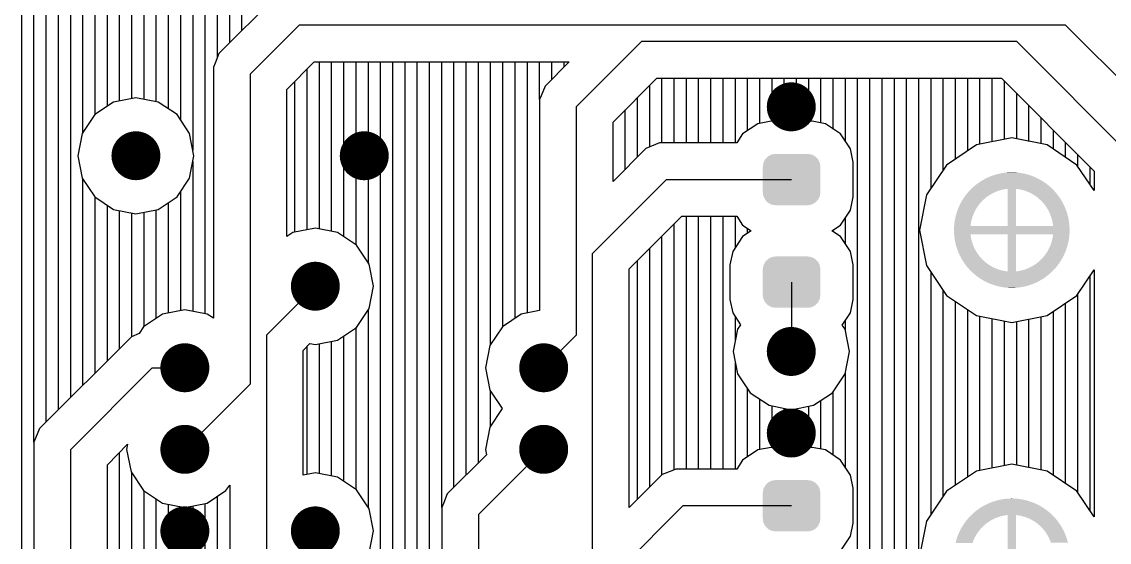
# Model space of a CAD drawing. Extents: x 295 to 953, y 10 to 290.
# Drawn here: x 824.78 to 852.72, y 221.69 to 235.07 of the extents above; entities that cross this region are included whole.
import ezdxf

# ---------------------------------------------------------------- set-up
doc = ezdxf.new("R2010")
doc.units = 0
doc.header["$LTSCALE"] = 5
doc.header["$MEASUREMENT"] = 0
doc.layers.get('0').update_dxf_attribs({"linetype": 'CONTINUOUS', "lineweight": 25})
doc.layers.add('DV-INT-A3_BOT', color=7, linetype='CONTINUOUS')

msp = doc.modelspace()

# ---------------------------------------------------------------- linework, layer by layer
at = {"const_width": 0.629}
for points in [[(844.865, 232.879, -1), (844.236, 232.879, -1)], [(828.025, 231.622, -1), (827.397, 231.622, -1)], [(833.893, 231.622, -1), (833.264, 231.622, -1)], [(832.635, 228.269, -1), (832.007, 228.269, -1)], [(844.865, 226.593, -1), (844.236, 226.593, -1)], [(829.283, 226.174, -1), (828.654, 226.174, -1)], [(838.503, 226.174, -1), (837.874, 226.174, -1)], [(844.865, 224.497, -1), (844.236, 224.497, -1)], [(829.283, 224.078, -1), (828.654, 224.078, -1)], [(838.503, 224.078, -1), (837.874, 224.078, -1)], [(829.283, 221.983, -1), (828.654, 221.983, -1)], [(832.635, 221.983, -1), (832.007, 221.983, -1)]]:
    msp.add_lwpolyline(points, format="xyb", close=True, dxfattribs=at)
for points in [[(845.155, 231.611), (845.075, 231.653), (843.959, 231.611), (844.046, 231.653)], [(845.075, 231.653), (845.055, 231.656), (844.046, 231.653), (844.053, 231.656)], [(845.055, 231.656), (844.972, 231.67), (844.053, 231.656), (844.146, 231.67)], [(845.299, 231.341), (845.285, 231.434), (843.819, 231.341), (843.834, 231.434)], [(845.285, 231.434), (845.28, 231.445), (843.834, 231.434), (843.836, 231.445)], [(845.28, 231.445), (845.24, 231.529), (843.836, 231.445), (843.879, 231.529)], [(845.24, 231.529), (845.231, 231.538), (843.879, 231.529), (843.884, 231.538)], [(845.231, 231.538), (845.167, 231.604), (843.884, 231.538), (843.952, 231.604)], [(845.167, 231.604), (845.155, 231.611), (843.952, 231.604), (843.959, 231.611)], [(845.301, 230.679), (845.301, 231.341), (843.817, 230.679), (843.817, 231.341)], [(850.768, 231.091), (850.71, 231.112), (849.666, 231.091), (849.723, 231.112)], [(850.71, 231.112), (850.702, 231.115), (849.723, 231.112), (849.732, 231.115)], [(850.702, 231.115), (850.643, 231.134), (849.732, 231.115), (849.79, 231.134)], [(850.643, 231.134), (850.634, 231.137), (849.79, 231.134), (849.8, 231.137)], [(850.634, 231.137), (850.574, 231.153), (849.8, 231.137), (849.858, 231.153)], [(850.574, 231.153), (850.566, 231.155), (849.858, 231.153), (849.868, 231.155)], [(850.566, 231.155), (850.505, 231.168), (849.868, 231.155), (849.927, 231.168)], [(850.505, 231.168), (850.497, 231.17), (849.927, 231.168), (849.937, 231.17)], [(850.497, 231.17), (850.436, 231.18), (849.937, 231.17), (849.996, 231.18)], [(850.436, 231.18), (850.428, 231.182), (849.996, 231.18), (850.007, 231.182)], [(850.428, 231.182), (850.365, 231.189), (850.007, 231.182), (850.067, 231.189)], [(850.365, 231.189), (850.358, 231.19), (850.067, 231.189), (850.078, 231.19)], [(850.358, 231.19), (850.294, 231.195), (850.078, 231.19), (850.137, 231.195)], [(850.294, 231.195), (850.287, 231.195), (850.137, 231.195), (850.153, 231.195)], [(850.287, 231.195), (850.218, 231.197), (850.153, 231.195), (850.207, 231.197)], [(850.218, 231.197), (850.217, 231.197), (850.207, 231.197), (850.217, 231.197)], [(851.24, 230.788), (851.195, 230.829), (849.193, 230.788), (849.238, 230.829)], [(851.195, 230.829), (851.188, 230.835), (849.238, 230.829), (849.246, 230.835)], [(851.188, 230.835), (851.14, 230.874), (849.246, 230.835), (849.293, 230.874)], [(851.14, 230.874), (851.134, 230.88), (849.293, 230.874), (849.3, 230.88)], [(851.134, 230.88), (851.084, 230.917), (849.3, 230.88), (849.349, 230.917)], [(851.084, 230.917), (851.077, 230.922), (849.349, 230.917), (849.357, 230.922)], [(851.077, 230.922), (851.026, 230.957), (849.357, 230.922), (849.407, 230.957)], [(851.026, 230.957), (851.018, 230.962), (849.407, 230.957), (849.415, 230.962)], [(851.018, 230.962), (850.966, 230.994), (849.415, 230.962), (849.467, 230.994)], [(850.966, 230.994), (850.958, 230.998), (849.467, 230.994), (849.476, 230.998)], [(850.958, 230.998), (850.904, 231.028), (849.476, 230.998), (849.529, 231.028)], [(850.904, 231.028), (850.896, 231.032), (849.529, 231.028), (849.538, 231.032)], [(850.896, 231.032), (850.841, 231.059), (849.538, 231.032), (849.592, 231.059)], [(850.841, 231.059), (850.833, 231.063), (849.592, 231.059), (849.601, 231.063)], [(850.833, 231.063), (850.776, 231.087), (849.601, 231.063), (849.657, 231.087)], [(850.776, 231.087), (850.768, 231.091), (849.657, 231.087), (849.666, 231.091)], [(845.284, 230.586), (845.299, 230.679), (843.832, 230.586), (843.819, 230.679)], [(845.282, 230.576), (845.284, 230.586), (843.837, 230.576), (843.832, 230.586)], [(845.238, 230.492), (845.282, 230.576), (843.878, 230.492), (843.837, 230.576)], [(849.509, 230.509), (849.54, 230.535), (848.963, 230.509), (848.981, 230.535)], [(849.54, 230.535), (849.581, 230.568), (848.981, 230.535), (849.003, 230.568)], [(849.581, 230.568), (849.587, 230.572), (849.003, 230.568), (849.006, 230.572)], [(849.587, 230.572), (849.636, 230.606), (849.006, 230.572), (849.031, 230.606)], [(849.636, 230.606), (849.666, 230.624), (849.031, 230.606), (849.045, 230.624)], [(849.666, 230.624), (849.687, 230.637), (849.045, 230.624), (849.055, 230.637)], [(849.687, 230.637), (849.74, 230.665), (849.055, 230.637), (849.078, 230.665)], [(849.74, 230.665), (849.769, 230.679), (849.078, 230.665), (849.089, 230.679)], [(849.769, 230.679), (849.794, 230.69), (849.089, 230.679), (849.1, 230.69)], [(849.794, 230.69), (849.85, 230.713), (849.1, 230.69), (849.12, 230.713)], [(849.85, 230.713), (849.906, 230.731), (849.12, 230.713), (849.137, 230.731)], [(849.907, 230.732), (849.964, 230.747), (849.137, 230.732), (849.153, 230.747)], [(849.906, 230.731), (849.907, 230.732), (849.137, 230.731), (849.137, 230.732)], [(849.964, 230.747), (850.023, 230.76), (849.153, 230.747), (849.165, 230.76)], [(850.023, 230.76), (850.082, 230.769), (849.165, 230.76), (849.174, 230.769)], [(850.082, 230.769), (850.112, 230.772), (849.174, 230.769), (849.177, 230.772)], [(851.256, 230.772), (851.247, 230.781), (849.177, 230.772), (849.186, 230.781)], [(851.247, 230.781), (851.24, 230.788), (849.186, 230.781), (849.193, 230.788)], [(850.321, 229.816), (850.321, 230.772), (850.112, 229.816), (850.112, 230.772)], [(851.263, 230.765), (851.256, 230.772), (850.381, 230.765), (850.321, 230.772)], [(851.274, 230.754), (851.263, 230.765), (850.44, 230.754), (850.381, 230.765)], [(851.288, 230.74), (851.274, 230.754), (850.498, 230.74), (850.44, 230.754)], [(851.29, 230.738), (851.288, 230.74), (850.504, 230.738), (850.498, 230.74)], [(851.304, 230.723), (851.29, 230.738), (850.555, 230.723), (850.504, 230.738)], [(851.323, 230.702), (851.304, 230.723), (850.611, 230.702), (850.555, 230.723)], [(851.338, 230.686), (851.323, 230.702), (850.649, 230.686), (850.611, 230.702)], [(851.344, 230.678), (851.338, 230.686), (850.666, 230.678), (850.649, 230.686)], [(851.366, 230.652), (851.344, 230.678), (850.719, 230.652), (850.666, 230.678)], [(851.383, 230.632), (851.366, 230.652), (850.755, 230.632), (850.719, 230.652)], [(851.39, 230.622), (851.383, 230.632), (850.771, 230.622), (850.755, 230.632)], [(851.414, 230.59), (851.39, 230.622), (850.822, 230.59), (850.771, 230.622)], [(851.425, 230.575), (851.414, 230.59), (850.841, 230.575), (850.822, 230.59)], [(851.439, 230.554), (851.425, 230.575), (850.87, 230.554), (850.841, 230.575)], [(851.465, 230.517), (851.439, 230.554), (850.916, 230.517), (850.87, 230.554)], [(845.234, 230.483), (845.238, 230.492), (843.886, 230.483), (843.878, 230.492)], [(845.165, 230.416), (845.234, 230.483), (843.95, 230.416), (843.886, 230.483)], [(845.159, 230.41), (845.165, 230.416), (843.962, 230.41), (843.95, 230.416)], [(845.071, 230.367), (845.159, 230.41), (844.043, 230.367), (843.962, 230.41)], [(845.064, 230.364), (845.071, 230.367), (844.063, 230.364), (844.043, 230.367)], [(844.972, 230.35), (845.064, 230.364), (844.146, 230.35), (844.063, 230.364)], [(849.276, 230.214), (849.301, 230.258), (848.819, 230.214), (848.835, 230.258)], [(849.301, 230.258), (849.306, 230.266), (848.835, 230.258), (848.839, 230.266)], [(849.306, 230.266), (849.338, 230.316), (848.839, 230.266), (848.86, 230.316)], [(849.338, 230.316), (849.343, 230.323), (848.86, 230.316), (848.863, 230.323)], [(849.343, 230.323), (849.373, 230.364), (848.863, 230.323), (848.883, 230.364)], [(849.373, 230.364), (849.392, 230.386), (848.883, 230.364), (848.893, 230.386)], [(849.392, 230.386), (849.411, 230.41), (848.893, 230.386), (848.906, 230.41)], [(849.411, 230.41), (849.446, 230.449), (848.906, 230.41), (848.927, 230.449)], [(849.446, 230.449), (849.452, 230.454), (848.927, 230.449), (848.93, 230.454)], [(849.452, 230.454), (849.495, 230.496), (848.93, 230.454), (848.956, 230.496)], [(849.495, 230.496), (849.509, 230.509), (848.956, 230.496), (848.963, 230.509)], [(851.465, 230.516), (851.465, 230.517), (850.916, 230.516), (850.916, 230.517)], [(851.49, 230.476), (851.465, 230.516), (850.96, 230.476), (850.916, 230.516)], [(851.502, 230.457), (851.49, 230.476), (850.979, 230.457), (850.96, 230.476)], [(851.515, 230.433), (851.502, 230.457), (851.002, 230.433), (850.979, 230.457)], [(851.536, 230.395), (851.515, 230.433), (851.035, 230.395), (851.002, 230.433)], [(851.539, 230.388), (851.536, 230.395), (851.041, 230.388), (851.035, 230.395)], [(851.562, 230.341), (851.539, 230.388), (851.078, 230.341), (851.041, 230.388)], [(851.567, 230.331), (851.562, 230.341), (851.084, 230.331), (851.078, 230.341)], [(851.584, 230.291), (851.567, 230.331), (851.112, 230.291), (851.084, 230.331)], [(851.595, 230.266), (851.584, 230.291), (851.127, 230.266), (851.112, 230.291)], [(851.604, 230.24), (851.595, 230.266), (851.143, 230.24), (851.127, 230.266)], [(849.174, 229.934), (849.187, 229.987), (848.748, 229.934), (848.757, 229.987)], [(849.187, 229.987), (849.188, 229.992), (848.757, 229.987), (848.758, 229.992)], [(849.188, 229.992), (849.205, 230.049), (848.758, 229.992), (848.77, 230.049)], [(849.205, 230.049), (849.208, 230.056), (848.77, 230.049), (848.772, 230.056)], [(849.208, 230.056), (849.226, 230.105), (848.772, 230.056), (848.785, 230.105)], [(849.226, 230.105), (849.234, 230.124), (848.785, 230.105), (848.79, 230.124)], [(849.234, 230.124), (849.249, 230.16), (848.79, 230.124), (848.801, 230.16)], [(849.249, 230.16), (849.265, 230.192), (848.801, 230.16), (848.811, 230.192)], [(849.265, 230.192), (849.276, 230.214), (848.811, 230.192), (848.819, 230.214)], [(851.619, 230.2), (851.604, 230.24), (851.164, 230.2), (851.143, 230.24)], [(851.624, 230.188), (851.619, 230.2), (851.171, 230.188), (851.164, 230.2)], [(851.641, 230.133), (851.624, 230.188), (851.196, 230.133), (851.171, 230.188)], [(851.656, 230.078), (851.641, 230.133), (851.218, 230.078), (851.196, 230.133)], [(851.66, 230.065), (851.656, 230.078), (851.222, 230.065), (851.218, 230.078)], [(851.669, 230.021), (851.66, 230.065), (851.237, 230.021), (851.222, 230.065)], [(851.675, 229.996), (851.669, 230.021), (851.244, 229.996), (851.237, 230.021)], [(851.68, 229.963), (851.675, 229.996), (851.253, 229.963), (851.244, 229.996)], [(851.702, 229.716), (851.701, 229.777), (848.731, 229.716), (848.732, 229.777)], [(851.702, 229.706), (851.702, 229.716), (848.731, 229.706), (848.731, 229.716)], [(851.701, 229.645), (851.702, 229.706), (848.733, 229.645), (848.731, 229.706)], [(851.701, 229.777), (851.7, 229.786), (848.732, 229.777), (848.733, 229.786)], [(851.7, 229.786), (851.698, 229.816), (848.733, 229.786), (848.735, 229.816)], [(849.155, 229.816), (849.159, 229.847), (848.735, 229.816), (848.737, 229.847)], [(849.159, 229.847), (849.163, 229.875), (848.737, 229.847), (848.74, 229.875)], [(849.163, 229.875), (849.171, 229.917), (848.74, 229.875), (848.745, 229.917)], [(849.171, 229.917), (849.174, 229.934), (848.745, 229.917), (848.748, 229.934)], [(851.687, 229.927), (851.68, 229.963), (851.261, 229.927), (851.253, 229.963)], [(851.689, 229.905), (851.687, 229.927), (851.265, 229.905), (851.261, 229.927)], [(851.695, 229.857), (851.689, 229.905), (851.273, 229.857), (851.265, 229.905)], [(851.696, 229.846), (851.695, 229.857), (851.275, 229.846), (851.273, 229.857)], [(851.698, 229.816), (851.696, 229.846), (851.278, 229.816), (851.275, 229.846)], [(851.7, 229.636), (851.701, 229.645), (848.733, 229.636), (848.733, 229.645)], [(851.698, 229.606), (851.7, 229.636), (848.735, 229.606), (848.733, 229.636)], [(849.159, 229.576), (849.155, 229.606), (848.737, 229.576), (848.735, 229.606)], [(849.16, 229.566), (849.159, 229.576), (848.738, 229.566), (848.737, 229.576)], [(849.168, 229.517), (849.16, 229.566), (848.744, 229.517), (848.738, 229.566)], [(849.172, 229.495), (849.168, 229.517), (848.747, 229.495), (848.744, 229.517)], [(849.18, 229.459), (849.172, 229.495), (848.753, 229.459), (848.747, 229.495)], [(849.189, 229.426), (849.18, 229.459), (848.759, 229.426), (848.753, 229.459)], [(849.196, 229.401), (849.189, 229.426), (848.764, 229.401), (848.759, 229.426)], [(850.321, 228.65), (850.321, 229.606), (850.112, 228.65), (850.112, 229.606)], [(851.663, 229.373), (851.675, 229.43), (851.228, 229.373), (851.246, 229.43)], [(851.675, 229.43), (851.676, 229.435), (851.246, 229.43), (851.247, 229.435)], [(851.676, 229.435), (851.685, 229.488), (851.247, 229.435), (851.26, 229.488)], [(851.685, 229.488), (851.688, 229.505), (851.26, 229.488), (851.263, 229.505)], [(851.688, 229.505), (851.693, 229.547), (851.263, 229.505), (851.271, 229.547)], [(851.693, 229.547), (851.696, 229.575), (851.271, 229.547), (851.274, 229.575)], [(851.696, 229.575), (851.698, 229.606), (851.274, 229.575), (851.278, 229.606)], [(849.211, 229.357), (849.196, 229.401), (848.774, 229.357), (848.764, 229.401)], [(849.215, 229.344), (849.211, 229.357), (848.777, 229.344), (848.774, 229.357)], [(849.237, 229.289), (849.215, 229.344), (848.792, 229.289), (848.777, 229.344)], [(849.262, 229.234), (849.237, 229.289), (848.81, 229.234), (848.792, 229.289)], [(849.269, 229.222), (849.262, 229.234), (848.814, 229.222), (848.81, 229.234)], [(849.291, 229.182), (849.269, 229.222), (848.829, 229.182), (848.814, 229.222)], [(849.307, 229.156), (849.291, 229.182), (848.839, 229.156), (848.829, 229.182)], [(849.322, 229.131), (849.307, 229.156), (848.849, 229.131), (848.839, 229.156)], [(851.573, 229.106), (851.595, 229.156), (851.095, 229.106), (851.128, 229.156)], [(851.595, 229.156), (851.598, 229.164), (851.128, 229.156), (851.132, 229.164)], [(851.598, 229.164), (851.614, 229.208), (851.132, 229.164), (851.157, 229.208)], [(851.614, 229.208), (851.622, 229.23), (851.157, 229.208), (851.168, 229.23)], [(851.622, 229.23), (851.632, 229.262), (851.168, 229.23), (851.184, 229.262)], [(851.632, 229.262), (851.644, 229.298), (851.184, 229.262), (851.199, 229.298)], [(851.644, 229.298), (851.649, 229.317), (851.199, 229.298), (851.208, 229.317)], [(851.649, 229.317), (851.662, 229.366), (851.208, 229.317), (851.226, 229.366)], [(851.662, 229.366), (851.663, 229.373), (851.226, 229.366), (851.228, 229.373)], [(845.28, 228.809), (845.24, 228.893), (843.836, 228.809), (843.879, 228.893)], [(845.24, 228.893), (845.231, 228.901), (843.879, 228.893), (843.884, 228.901)], [(845.231, 228.901), (845.167, 228.968), (843.884, 228.901), (843.952, 228.968)], [(845.167, 228.968), (845.155, 228.974), (843.952, 228.968), (843.959, 228.974)], [(845.155, 228.974), (845.075, 229.017), (843.959, 228.974), (844.046, 229.017)], [(845.075, 229.017), (845.055, 229.02), (844.046, 229.017), (844.053, 229.02)], [(845.055, 229.02), (844.972, 229.034), (844.053, 229.02), (844.146, 229.034)], [(849.349, 229.091), (849.322, 229.131), (848.867, 229.091), (848.849, 229.131)], [(849.356, 229.081), (849.349, 229.091), (848.871, 229.081), (848.867, 229.091)], [(849.392, 229.034), (849.356, 229.081), (848.894, 229.034), (848.871, 229.081)], [(849.398, 229.027), (849.392, 229.034), (848.898, 229.027), (848.894, 229.034)], [(849.432, 228.989), (849.398, 229.027), (848.919, 228.989), (848.898, 229.027)], [(849.454, 228.966), (849.432, 228.989), (848.932, 228.966), (848.919, 228.989)], [(849.473, 228.946), (849.454, 228.966), (848.943, 228.946), (848.932, 228.966)], [(849.517, 228.906), (849.473, 228.946), (848.968, 228.906), (848.943, 228.946)], [(849.518, 228.905), (849.517, 228.906), (848.968, 228.905), (848.968, 228.906)], [(849.563, 228.868), (849.518, 228.905), (848.994, 228.868), (848.968, 228.905)], [(849.592, 228.847), (849.563, 228.868), (849.008, 228.847), (848.994, 228.868)], [(851.431, 228.854), (851.452, 228.887), (850.852, 228.854), (850.893, 228.887)], [(851.452, 228.887), (851.47, 228.913), (850.893, 228.887), (850.924, 228.913)], [(851.47, 228.913), (851.478, 228.926), (850.924, 228.913), (850.939, 228.926)], [(851.478, 228.926), (851.503, 228.968), (850.939, 228.926), (850.981, 228.968)], [(851.503, 228.968), (851.506, 228.974), (850.981, 228.968), (850.987, 228.974)], [(851.506, 228.974), (851.527, 229.012), (850.987, 228.974), (851.022, 229.012)], [(851.527, 229.012), (851.54, 229.036), (851.022, 229.012), (851.042, 229.036)], [(851.54, 229.036), (851.551, 229.058), (851.042, 229.036), (851.06, 229.058)], [(851.551, 229.058), (851.571, 229.099), (851.06, 229.058), (851.09, 229.099)], [(851.571, 229.099), (851.573, 229.106), (851.09, 229.099), (851.095, 229.106)], [(845.301, 228.043), (845.301, 228.705), (843.817, 228.043), (843.817, 228.705)], [(845.299, 228.705), (845.285, 228.798), (843.819, 228.705), (843.834, 228.798)], [(845.285, 228.798), (845.28, 228.809), (843.834, 228.798), (843.836, 228.809)], [(849.612, 228.833), (849.592, 228.847), (849.019, 228.833), (849.008, 228.847)], [(849.662, 228.8), (849.612, 228.833), (849.043, 228.8), (849.019, 228.833)], [(849.679, 228.791), (849.662, 228.8), (849.05, 228.791), (849.043, 228.8)], [(849.714, 228.77), (849.679, 228.791), (849.067, 228.77), (849.05, 228.791)], [(849.767, 228.744), (849.714, 228.77), (849.089, 228.744), (849.067, 228.77)], [(849.785, 228.736), (849.767, 228.744), (849.095, 228.736), (849.089, 228.744)], [(849.822, 228.72), (849.785, 228.736), (849.11, 228.72), (849.095, 228.736)], [(849.878, 228.699), (849.822, 228.72), (849.129, 228.699), (849.11, 228.72)], [(849.929, 228.684), (849.878, 228.699), (849.143, 228.684), (849.129, 228.699)], [(849.936, 228.682), (849.929, 228.684), (849.145, 228.682), (849.143, 228.684)], [(849.994, 228.668), (849.936, 228.682), (849.159, 228.668), (849.145, 228.682)], [(850.053, 228.657), (849.994, 228.668), (849.17, 228.657), (849.159, 228.668)], [(850.112, 228.65), (850.053, 228.657), (849.178, 228.65), (849.17, 228.657)], [(851.247, 228.641), (851.256, 228.65), (849.187, 228.641), (849.178, 228.65)], [(851.24, 228.634), (851.247, 228.641), (849.193, 228.634), (849.187, 228.641)], [(851.195, 228.593), (851.24, 228.634), (849.239, 228.593), (849.193, 228.634)], [(851.188, 228.587), (851.195, 228.593), (849.245, 228.587), (849.239, 228.593)], [(851.141, 228.548), (851.188, 228.587), (849.293, 228.548), (849.245, 228.587)], [(851.256, 228.65), (851.259, 228.653), (850.321, 228.65), (850.351, 228.653)], [(851.259, 228.653), (851.268, 228.662), (850.351, 228.653), (850.411, 228.662)], [(851.268, 228.662), (851.281, 228.675), (850.411, 228.662), (850.469, 228.675)], [(851.281, 228.675), (851.296, 228.69), (850.469, 228.675), (850.527, 228.69)], [(851.297, 228.691), (851.313, 228.709), (850.527, 228.691), (850.583, 228.709)], [(851.296, 228.69), (851.297, 228.691), (850.527, 228.69), (850.527, 228.691)], [(851.313, 228.709), (851.333, 228.732), (850.583, 228.709), (850.639, 228.732)], [(851.333, 228.732), (851.344, 228.743), (850.639, 228.732), (850.664, 228.743)], [(851.344, 228.743), (851.355, 228.757), (850.664, 228.743), (850.693, 228.757)], [(851.355, 228.757), (851.378, 228.785), (850.693, 228.757), (850.746, 228.785)], [(851.378, 228.785), (851.389, 228.798), (850.746, 228.785), (850.767, 228.798)], [(851.389, 228.798), (851.402, 228.816), (850.767, 228.798), (850.797, 228.816)], [(851.402, 228.816), (851.427, 228.85), (850.797, 228.816), (850.846, 228.85)], [(851.427, 228.85), (851.431, 228.854), (850.846, 228.85), (850.852, 228.854)], [(851.133, 228.542), (851.141, 228.548), (849.3, 228.542), (849.293, 228.548)], [(851.084, 228.505), (851.133, 228.542), (849.349, 228.505), (849.3, 228.542)], [(851.077, 228.5), (851.084, 228.505), (849.356, 228.5), (849.349, 228.505)], [(851.026, 228.465), (851.077, 228.5), (849.407, 228.465), (849.356, 228.5)], [(851.018, 228.46), (851.026, 228.465), (849.415, 228.46), (849.407, 228.465)], [(850.966, 228.428), (851.018, 228.46), (849.468, 228.428), (849.415, 228.46)], [(850.958, 228.424), (850.966, 228.428), (849.475, 228.424), (849.468, 228.428)], [(850.904, 228.394), (850.958, 228.424), (849.529, 228.394), (849.475, 228.424)], [(850.896, 228.39), (850.904, 228.394), (849.537, 228.39), (849.529, 228.394)], [(850.841, 228.363), (850.896, 228.39), (849.593, 228.363), (849.537, 228.39)], [(850.832, 228.359), (850.841, 228.363), (849.601, 228.359), (849.593, 228.363)], [(850.776, 228.335), (850.832, 228.359), (849.657, 228.335), (849.601, 228.359)], [(850.767, 228.331), (850.776, 228.335), (849.665, 228.331), (849.657, 228.335)], [(850.71, 228.31), (850.767, 228.331), (849.723, 228.31), (849.665, 228.331)], [(850.701, 228.307), (850.71, 228.31), (849.732, 228.307), (849.723, 228.31)], [(850.643, 228.288), (850.701, 228.307), (849.791, 228.288), (849.732, 228.307)], [(845.284, 227.95), (845.299, 228.043), (843.832, 227.95), (843.819, 228.043)], [(850.634, 228.285), (850.643, 228.288), (849.799, 228.285), (849.791, 228.288)], [(850.575, 228.269), (850.634, 228.285), (849.859, 228.269), (849.799, 228.285)], [(850.565, 228.267), (850.575, 228.269), (849.867, 228.267), (849.859, 228.269)], [(850.506, 228.254), (850.565, 228.267), (849.928, 228.254), (849.867, 228.267)], [(850.496, 228.252), (850.506, 228.254), (849.936, 228.252), (849.928, 228.254)], [(850.437, 228.242), (850.496, 228.252), (849.998, 228.242), (849.936, 228.252)], [(850.426, 228.24), (850.437, 228.242), (850.006, 228.24), (849.998, 228.242)], [(850.367, 228.233), (850.426, 228.24), (850.068, 228.233), (850.006, 228.24)], [(850.355, 228.232), (850.367, 228.233), (850.076, 228.232), (850.068, 228.233)], [(850.296, 228.227), (850.355, 228.232), (850.14, 228.227), (850.076, 228.232)], [(850.281, 228.227), (850.296, 228.227), (850.146, 228.227), (850.14, 228.227)], [(850.226, 228.225), (850.281, 228.227), (850.215, 228.225), (850.146, 228.227)], [(850.217, 228.225), (850.226, 228.225), (850.217, 228.225), (850.215, 228.225)], [(845.282, 227.94), (845.284, 227.95), (843.837, 227.94), (843.832, 227.95)], [(845.238, 227.856), (845.282, 227.94), (843.878, 227.856), (843.837, 227.94)], [(845.234, 227.847), (845.238, 227.856), (843.886, 227.847), (843.878, 227.856)], [(845.165, 227.78), (845.234, 227.847), (843.95, 227.78), (843.886, 227.847)], [(845.159, 227.774), (845.165, 227.78), (843.962, 227.774), (843.95, 227.78)], [(845.071, 227.731), (845.159, 227.774), (844.043, 227.731), (843.962, 227.774)], [(845.064, 227.728), (845.071, 227.731), (844.063, 227.728), (844.043, 227.731)], [(844.972, 227.714), (845.064, 227.728), (844.146, 227.714), (844.063, 227.728)], [(845.155, 223.229), (845.075, 223.271), (843.959, 223.229), (844.046, 223.271)], [(845.075, 223.271), (845.055, 223.274), (844.046, 223.271), (844.053, 223.274)], [(845.055, 223.274), (844.972, 223.288), (844.053, 223.274), (844.146, 223.288)], [(845.299, 222.959), (845.285, 223.052), (843.819, 222.959), (843.834, 223.052)], [(845.285, 223.052), (845.28, 223.063), (843.834, 223.052), (843.836, 223.063)], [(845.28, 223.063), (845.24, 223.147), (843.836, 223.063), (843.879, 223.147)], [(845.24, 223.147), (845.231, 223.156), (843.879, 223.147), (843.884, 223.156)], [(845.231, 223.156), (845.167, 223.222), (843.884, 223.156), (843.952, 223.222)], [(845.167, 223.222), (845.155, 223.229), (843.952, 223.222), (843.959, 223.229)], [(845.301, 222.297), (845.301, 222.959), (843.817, 222.297), (843.817, 222.959)], [(850.768, 222.709), (850.71, 222.73), (849.666, 222.709), (849.723, 222.73)], [(850.71, 222.73), (850.702, 222.733), (849.723, 222.73), (849.732, 222.733)], [(850.702, 222.733), (850.643, 222.752), (849.732, 222.733), (849.79, 222.752)], [(850.643, 222.752), (850.634, 222.755), (849.79, 222.752), (849.8, 222.755)], [(850.634, 222.755), (850.574, 222.771), (849.8, 222.755), (849.858, 222.771)], [(850.574, 222.771), (850.566, 222.773), (849.858, 222.771), (849.868, 222.773)], [(850.566, 222.773), (850.505, 222.786), (849.868, 222.773), (849.927, 222.786)], [(850.505, 222.786), (850.497, 222.788), (849.927, 222.786), (849.937, 222.788)], [(850.497, 222.788), (850.436, 222.798), (849.937, 222.788), (849.996, 222.798)], [(850.436, 222.798), (850.428, 222.8), (849.996, 222.798), (850.007, 222.8)], [(850.428, 222.8), (850.365, 222.807), (850.007, 222.8), (850.067, 222.807)], [(850.365, 222.807), (850.358, 222.808), (850.067, 222.807), (850.078, 222.808)], [(850.358, 222.808), (850.294, 222.813), (850.078, 222.808), (850.137, 222.813)], [(850.294, 222.813), (850.287, 222.813), (850.137, 222.813), (850.153, 222.813)], [(850.287, 222.813), (850.218, 222.815), (850.153, 222.813), (850.207, 222.815)], [(850.218, 222.815), (850.217, 222.815), (850.207, 222.815), (850.217, 222.815)], [(851.24, 222.406), (851.195, 222.447), (849.193, 222.406), (849.238, 222.447)], [(851.195, 222.447), (851.188, 222.453), (849.238, 222.447), (849.246, 222.453)], [(851.188, 222.453), (851.14, 222.492), (849.246, 222.453), (849.293, 222.492)], [(851.14, 222.492), (851.134, 222.498), (849.293, 222.492), (849.3, 222.498)], [(851.134, 222.498), (851.084, 222.535), (849.3, 222.498), (849.349, 222.535)], [(851.084, 222.535), (851.077, 222.54), (849.349, 222.535), (849.357, 222.54)], [(851.077, 222.54), (851.026, 222.575), (849.357, 222.54), (849.407, 222.575)], [(851.026, 222.575), (851.018, 222.58), (849.407, 222.575), (849.415, 222.58)], [(851.018, 222.58), (850.966, 222.612), (849.415, 222.58), (849.467, 222.612)], [(850.966, 222.612), (850.958, 222.616), (849.467, 222.612), (849.476, 222.616)], [(850.958, 222.616), (850.904, 222.646), (849.476, 222.616), (849.529, 222.646)], [(850.904, 222.646), (850.896, 222.65), (849.529, 222.646), (849.538, 222.65)], [(850.896, 222.65), (850.841, 222.677), (849.538, 222.65), (849.592, 222.677)], [(850.841, 222.677), (850.833, 222.681), (849.592, 222.677), (849.601, 222.681)], [(850.833, 222.681), (850.776, 222.705), (849.601, 222.681), (849.657, 222.705)], [(850.776, 222.705), (850.768, 222.709), (849.657, 222.705), (849.666, 222.709)], [(845.284, 222.204), (845.299, 222.297), (843.832, 222.204), (843.819, 222.297)], [(845.282, 222.194), (845.284, 222.204), (843.837, 222.194), (843.832, 222.204)], [(845.238, 222.11), (845.282, 222.194), (843.878, 222.11), (843.837, 222.194)], [(849.509, 222.127), (849.54, 222.153), (848.963, 222.127), (848.981, 222.153)], [(849.54, 222.153), (849.581, 222.186), (848.981, 222.153), (849.003, 222.186)], [(849.581, 222.186), (849.587, 222.19), (849.003, 222.186), (849.006, 222.19)], [(849.587, 222.19), (849.636, 222.224), (849.006, 222.19), (849.031, 222.224)], [(849.636, 222.224), (849.666, 222.242), (849.031, 222.224), (849.045, 222.242)], [(849.666, 222.242), (849.687, 222.255), (849.045, 222.242), (849.055, 222.255)], [(849.687, 222.255), (849.74, 222.283), (849.055, 222.255), (849.078, 222.283)], [(849.74, 222.283), (849.769, 222.297), (849.078, 222.283), (849.089, 222.297)], [(849.769, 222.297), (849.794, 222.308), (849.089, 222.297), (849.1, 222.308)], [(849.794, 222.308), (849.85, 222.331), (849.1, 222.308), (849.12, 222.331)], [(849.85, 222.331), (849.906, 222.349), (849.12, 222.331), (849.137, 222.349)], [(849.907, 222.35), (849.964, 222.365), (849.137, 222.35), (849.153, 222.365)], [(849.906, 222.349), (849.907, 222.35), (849.137, 222.349), (849.137, 222.35)], [(849.964, 222.365), (850.023, 222.378), (849.153, 222.365), (849.165, 222.378)], [(850.023, 222.378), (850.082, 222.387), (849.165, 222.378), (849.174, 222.387)], [(850.082, 222.387), (850.112, 222.39), (849.174, 222.387), (849.177, 222.39)], [(851.256, 222.39), (851.247, 222.399), (849.177, 222.39), (849.186, 222.399)], [(851.247, 222.399), (851.24, 222.406), (849.186, 222.399), (849.193, 222.406)], [(850.321, 221.434), (850.321, 222.39), (850.112, 221.434), (850.112, 222.39)], [(851.263, 222.383), (851.256, 222.39), (850.381, 222.383), (850.321, 222.39)], [(851.274, 222.372), (851.263, 222.383), (850.44, 222.372), (850.381, 222.383)], [(851.288, 222.358), (851.274, 222.372), (850.498, 222.358), (850.44, 222.372)], [(851.29, 222.356), (851.288, 222.358), (850.504, 222.356), (850.498, 222.358)], [(851.304, 222.341), (851.29, 222.356), (850.555, 222.341), (850.504, 222.356)], [(851.323, 222.32), (851.304, 222.341), (850.611, 222.32), (850.555, 222.341)], [(851.338, 222.304), (851.323, 222.32), (850.649, 222.304), (850.611, 222.32)], [(851.344, 222.296), (851.338, 222.304), (850.666, 222.296), (850.649, 222.304)], [(851.366, 222.27), (851.344, 222.296), (850.719, 222.27), (850.666, 222.296)], [(851.383, 222.25), (851.366, 222.27), (850.755, 222.25), (850.719, 222.27)], [(851.39, 222.24), (851.383, 222.25), (850.771, 222.24), (850.755, 222.25)], [(851.414, 222.208), (851.39, 222.24), (850.822, 222.208), (850.771, 222.24)], [(851.425, 222.193), (851.414, 222.208), (850.841, 222.193), (850.822, 222.208)], [(851.439, 222.172), (851.425, 222.193), (850.87, 222.172), (850.841, 222.193)], [(851.465, 222.135), (851.439, 222.172), (850.916, 222.135), (850.87, 222.172)], [(845.234, 222.101), (845.238, 222.11), (843.886, 222.101), (843.878, 222.11)], [(845.165, 222.034), (845.234, 222.101), (843.95, 222.034), (843.886, 222.101)], [(845.159, 222.028), (845.165, 222.034), (843.962, 222.028), (843.95, 222.034)], [(845.071, 221.985), (845.159, 222.028), (844.043, 221.985), (843.962, 222.028)], [(845.064, 221.982), (845.071, 221.985), (844.063, 221.982), (844.043, 221.985)], [(844.972, 221.968), (845.064, 221.982), (844.146, 221.968), (844.063, 221.982)], [(849.276, 221.832), (849.301, 221.876), (848.819, 221.832), (848.835, 221.876)], [(849.301, 221.876), (849.306, 221.884), (848.835, 221.876), (848.839, 221.884)], [(849.306, 221.884), (849.338, 221.934), (848.839, 221.884), (848.86, 221.934)], [(849.338, 221.934), (849.343, 221.941), (848.86, 221.934), (848.863, 221.941)], [(849.343, 221.941), (849.373, 221.982), (848.863, 221.941), (848.883, 221.982)], [(849.373, 221.982), (849.392, 222.004), (848.883, 221.982), (848.893, 222.004)], [(849.392, 222.004), (849.411, 222.028), (848.893, 222.004), (848.906, 222.028)], [(849.411, 222.028), (849.446, 222.067), (848.906, 222.028), (848.927, 222.067)], [(849.446, 222.067), (849.452, 222.072), (848.927, 222.067), (848.93, 222.072)], [(849.452, 222.072), (849.495, 222.114), (848.93, 222.072), (848.956, 222.114)], [(849.495, 222.114), (849.509, 222.127), (848.956, 222.114), (848.963, 222.127)], [(851.465, 222.134), (851.465, 222.135), (850.916, 222.134), (850.916, 222.135)], [(851.49, 222.094), (851.465, 222.134), (850.96, 222.094), (850.916, 222.134)], [(851.502, 222.075), (851.49, 222.094), (850.979, 222.075), (850.96, 222.094)], [(851.515, 222.051), (851.502, 222.075), (851.002, 222.051), (850.979, 222.075)], [(851.536, 222.013), (851.515, 222.051), (851.035, 222.013), (851.002, 222.051)], [(851.539, 222.006), (851.536, 222.013), (851.041, 222.006), (851.035, 222.013)], [(851.562, 221.959), (851.539, 222.006), (851.078, 221.959), (851.041, 222.006)], [(851.567, 221.949), (851.562, 221.959), (851.084, 221.949), (851.078, 221.959)], [(851.584, 221.909), (851.567, 221.949), (851.112, 221.909), (851.084, 221.949)], [(851.595, 221.884), (851.584, 221.909), (851.127, 221.884), (851.112, 221.909)], [(851.604, 221.858), (851.595, 221.884), (851.143, 221.858), (851.127, 221.884)], [(849.208, 221.674), (849.226, 221.723), (848.772, 221.674), (848.785, 221.723)], [(849.226, 221.723), (849.234, 221.742), (848.785, 221.723), (848.79, 221.742)], [(849.234, 221.742), (849.249, 221.778), (848.79, 221.742), (848.801, 221.778)], [(849.249, 221.778), (849.265, 221.81), (848.801, 221.778), (848.811, 221.81)], [(849.265, 221.81), (849.276, 221.832), (848.811, 221.81), (848.819, 221.832)], [(851.619, 221.818), (851.604, 221.858), (851.164, 221.818), (851.143, 221.858)], [(851.624, 221.806), (851.619, 221.818), (851.171, 221.806), (851.164, 221.818)], [(851.641, 221.751), (851.624, 221.806), (851.196, 221.751), (851.171, 221.806)], [(851.656, 221.696), (851.641, 221.751), (851.218, 221.696), (851.196, 221.751)], [(851.66, 221.683), (851.656, 221.696), (851.222, 221.683), (851.218, 221.696)]]:
    msp.add_solid(points)
at = {"layer": 'DV-INT-A3_BOT'}
for p, q in [((824.777, 166.347), (824.777, 243.462)), ((825.092, 224.263), (825.092, 243.462)), ((825.406, 224.782), (825.406, 243.462)), ((825.72, 225.097), (825.72, 243.462)), ((826.035, 225.411), (826.035, 243.462)), ((826.349, 232.221), (826.349, 243.462)), ((826.663, 232.682), (826.663, 243.462)), ((826.978, 232.896), (826.978, 243.462)), ((827.292, 233.03), (827.292, 243.462)), ((827.606, 233.093), (827.606, 243.462)), ((827.921, 233.072), (827.921, 243.462)), ((828.235, 233.009), (828.235, 243.462)), ((828.549, 232.825), (828.549, 243.462)), ((828.863, 232.536), (828.863, 243.462)), ((829.178, 231.765), (829.178, 243.462)), ((829.492, 227.561), (829.492, 243.462)), ((829.806, 234.158), (829.806, 243.462)), ((830.121, 234.526), (830.121, 243.462)), ((830.435, 234.841), (830.435, 243.462)), ((831.366, 235.771), (829.844, 234.25)), ((831.902, 234.975), (830.645, 233.718)), ((851.6, 234.975), (831.902, 234.975)), ((853.695, 232.879), (851.6, 234.975)), ((840.703, 234.556), (839.027, 232.879)), ((850.342, 234.556), (840.703, 234.556)), ((853.276, 231.622), (850.342, 234.556)), ((829.844, 234.25), (829.744, 234.003)), ((829.744, 234.003), (829.702, 233.902)), ((829.702, 233.902), (829.702, 227.448)), ((831.588, 233.324), (832.292, 234.032)), ((832.292, 234.032), (838.842, 234.032)), ((832.426, 229.74), (832.426, 234.032)), ((832.74, 229.678), (832.74, 234.032)), ((833.054, 229.543), (833.054, 234.032)), ((833.369, 229.33), (833.369, 234.032)), ((833.683, 228.869), (833.683, 234.032)), ((833.997, 183.53), (833.997, 234.032)), ((834.312, 183.53), (834.312, 234.032)), ((834.626, 183.53), (834.626, 234.032)), ((834.94, 183.53), (834.94, 234.032)), ((835.255, 185.018), (835.255, 234.032)), ((835.569, 222.586), (835.569, 234.032)), ((835.883, 223.106), (835.883, 234.032)), ((836.198, 223.42), (836.198, 234.032)), ((836.512, 223.735), (836.512, 234.032)), ((836.826, 226.773), (836.826, 234.032)), ((837.141, 227.234), (837.141, 234.032)), ((837.455, 227.448), (837.455, 234.032)), ((837.769, 227.582), (837.769, 234.032)), ((838.084, 233.064), (838.084, 234.032)), ((838.842, 234.032), (838.226, 233.412)), ((838.398, 233.584), (838.398, 234.032)), ((838.712, 233.898), (838.712, 234.032)), ((830.645, 233.718), (830.645, 225.755)), ((832.112, 229.719), (832.112, 233.848)), ((839.97, 232.485), (841.093, 233.613)), ((841.093, 233.613), (849.948, 233.613)), ((841.227, 231.953), (841.227, 233.613)), ((841.541, 231.953), (841.541, 233.613)), ((841.856, 231.953), (841.856, 233.613)), ((842.17, 231.953), (842.17, 233.613)), ((842.484, 231.953), (842.484, 233.613)), ((842.799, 231.953), (842.799, 233.613)), ((843.113, 231.953), (843.113, 233.613)), ((843.427, 232.268), (843.427, 233.613)), ((843.742, 232.452), (843.742, 233.613)), ((844.056, 232.511), (844.056, 233.613)), ((844.37, 232.511), (844.37, 233.613)), ((844.685, 232.511), (844.685, 233.613)), ((844.999, 232.511), (844.999, 233.613)), ((845.313, 232.465), (845.313, 233.613)), ((845.627, 232.309), (845.627, 233.613)), ((845.942, 231.991), (845.942, 233.613)), ((846.256, 206.807), (846.256, 233.613)), ((846.57, 206.79), (846.57, 233.613)), ((846.885, 206.656), (846.885, 233.613)), ((847.199, 206.342), (847.199, 233.613)), ((847.513, 206.028), (847.513, 233.613)), ((847.828, 205.713), (847.828, 233.613)), ((848.142, 230.784), (848.142, 233.613)), ((848.456, 231.258), (848.456, 233.613)), ((848.771, 231.538), (848.771, 233.613)), ((849.085, 231.748), (849.085, 233.613)), ((849.399, 231.916), (849.399, 233.613)), ((849.714, 231.978), (849.714, 233.613)), ((849.948, 233.613), (852.333, 231.228)), ((831.797, 229.657), (831.797, 233.533)), ((838.226, 233.412), (838.126, 233.164)), ((840.913, 231.853), (840.913, 233.428)), ((850.028, 232.041), (850.028, 233.533)), ((827.711, 233.114), (827.137, 233.001)), ((828.281, 233.001), (827.711, 233.114)), ((831.588, 229.543), (831.588, 233.324)), ((838.126, 233.164), (838.084, 233.064)), ((838.084, 233.064), (838.084, 227.645)), ((840.598, 231.593), (840.598, 233.114)), ((850.342, 232.054), (850.342, 233.219)), ((827.137, 233.001), (826.651, 232.678)), ((828.767, 232.678), (828.281, 233.001)), ((839.027, 232.879), (839.027, 227.012)), ((840.284, 231.278), (840.284, 232.8)), ((850.657, 231.991), (850.657, 232.905)), ((826.651, 232.678), (826.328, 232.192)), ((829.09, 232.192), (828.767, 232.678)), ((844.031, 232.511), (843.687, 232.444)), ((845.083, 232.511), (844.031, 232.511)), ((845.426, 232.444), (845.083, 232.511)), ((850.971, 231.928), (850.971, 232.59)), ((839.97, 230.964), (839.97, 232.485)), ((839.97, 230.964), (839.97, 232.485)), ((843.687, 232.444), (843.301, 232.184)), ((845.812, 232.184), (845.426, 232.444)), ((851.285, 231.79), (851.285, 232.276)), ((826.328, 232.192), (826.215, 231.622)), ((829.203, 231.622), (829.09, 232.192)), ((841.164, 231.953), (841.059, 231.911)), ((843.151, 231.953), (841.164, 231.953)), ((843.301, 232.184), (843.151, 231.953)), ((846.068, 231.798), (845.812, 232.184)), ((850.217, 232.079), (849.307, 231.899)), ((851.122, 231.899), (850.217, 232.079)), ((851.6, 231.58), (851.6, 231.962)), ((840.816, 231.811), (839.97, 230.964)), ((841.059, 231.911), (840.816, 231.811)), ((846.139, 231.459), (846.068, 231.798)), ((849.307, 231.899), (848.54, 231.383)), ((851.889, 231.383), (851.122, 231.899)), ((826.215, 231.622), (826.328, 231.048)), ((829.09, 231.048), (829.203, 231.622)), ((829.178, 227.624), (829.178, 231.475)), ((846.139, 230.566), (846.139, 231.459)), ((848.54, 231.383), (848.025, 230.616)), ((852.333, 230.725), (851.889, 231.383)), ((851.914, 231.35), (851.914, 231.647)), ((852.228, 230.88), (852.228, 231.333)), ((852.333, 231.228), (852.333, 230.725)), ((826.328, 231.048), (826.651, 230.562)), ((826.349, 225.725), (826.349, 231.019)), ((828.767, 230.562), (829.09, 231.048)), ((839.446, 229.108), (841.348, 231.01)), ((841.348, 231.01), (844.559, 231.01)), ((826.651, 230.562), (827.137, 230.239)), ((826.663, 226.04), (826.663, 230.558)), ((828.281, 230.239), (828.767, 230.562)), ((828.863, 227.645), (828.863, 230.704)), ((846.068, 230.227), (846.139, 230.566)), ((848.025, 230.616), (847.845, 229.711)), ((826.978, 226.354), (826.978, 230.344)), ((828.549, 227.582), (828.549, 230.415)), ((827.137, 230.239), (827.711, 230.126)), ((827.292, 226.668), (827.292, 230.21)), ((827.606, 226.974), (827.606, 230.147)), ((827.711, 230.126), (828.281, 230.239)), ((827.921, 227.234), (827.921, 230.168)), ((828.235, 227.448), (828.235, 230.231)), ((840.389, 228.714), (841.742, 230.067)), ((841.742, 230.067), (843.151, 230.067)), ((841.856, 223.571), (841.856, 230.067)), ((842.17, 223.571), (842.17, 230.067)), ((842.484, 223.571), (842.484, 230.067)), ((842.799, 223.571), (842.799, 230.067)), ((843.113, 229.258), (843.113, 230.067)), ((843.151, 230.067), (843.301, 229.841)), ((845.812, 229.841), (846.068, 230.227)), ((845.942, 229.351), (845.942, 230.034)), ((832.321, 229.761), (831.747, 229.648)), ((832.891, 229.648), (832.321, 229.761)), ((841.541, 223.554), (841.541, 229.866)), ((843.301, 229.841), (843.524, 229.694)), ((843.427, 229.627), (843.427, 229.757)), ((845.59, 229.694), (845.812, 229.841)), ((845.627, 229.669), (845.627, 229.715)), ((847.845, 229.711), (848.025, 228.802)), ((831.747, 229.648), (831.588, 229.543)), ((833.377, 229.325), (832.891, 229.648)), ((841.227, 223.42), (841.227, 229.552)), ((843.301, 229.543), (843.046, 229.158)), ((843.524, 229.694), (843.301, 229.543)), ((845.812, 229.543), (845.59, 229.694)), ((846.068, 229.158), (845.812, 229.543)), ((833.7, 228.839), (833.377, 229.325)), ((840.913, 223.106), (840.913, 229.237)), ((843.046, 229.158), (842.975, 228.818)), ((846.139, 228.818), (846.068, 229.158)), ((839.446, 219.049), (839.446, 229.108)), ((840.598, 222.792), (840.598, 228.923)), ((833.813, 228.269), (833.7, 228.839)), ((840.389, 222.582), (840.389, 228.714)), ((842.975, 228.818), (842.975, 227.926)), ((846.139, 227.926), (846.139, 228.818)), ((848.025, 228.802), (848.54, 228.035)), ((848.142, 222.402), (848.142, 228.634)), ((851.889, 228.035), (852.333, 228.693)), ((852.333, 228.693), (852.333, 222.343)), ((844.559, 228.374), (844.559, 226.597)), ((852.228, 222.498), (852.228, 228.538)), ((832.321, 228.269), (831.064, 227.012)), ((833.7, 227.695), (833.813, 228.269)), ((848.456, 222.876), (848.456, 228.165)), ((848.54, 228.035), (849.307, 227.519)), ((851.122, 227.519), (851.889, 228.035)), ((851.914, 222.968), (851.914, 228.068)), ((842.975, 227.926), (843.046, 227.586)), ((846.068, 227.586), (846.139, 227.926)), ((848.771, 223.156), (848.771, 227.884)), ((851.6, 223.198), (851.6, 227.838)), ((828.394, 227.553), (827.908, 227.23)), ((828.968, 227.666), (828.394, 227.553)), ((829.538, 227.553), (828.968, 227.666)), ((829.702, 227.448), (829.538, 227.553)), ((833.377, 227.209), (833.7, 227.695)), ((833.683, 222.582), (833.683, 227.666)), ((837.614, 227.553), (837.128, 227.23)), ((838.084, 227.645), (837.614, 227.553)), ((843.046, 227.586), (843.247, 227.28)), ((843.113, 226.865), (843.113, 227.486)), ((845.862, 227.272), (846.068, 227.586)), ((849.085, 223.366), (849.085, 227.67)), ((849.307, 227.519), (850.217, 227.339)), ((849.399, 223.534), (849.399, 227.502)), ((850.217, 227.339), (851.122, 227.519)), ((850.971, 223.546), (850.971, 227.49)), ((851.285, 223.408), (851.285, 227.628)), ((827.908, 227.23), (827.791, 227.054)), ((832.891, 226.886), (833.377, 227.209)), ((833.369, 223.043), (833.369, 227.205)), ((837.128, 227.23), (836.805, 226.744)), ((843.247, 227.28), (843.172, 227.163)), ((845.933, 227.163), (845.862, 227.272)), ((845.942, 227.134), (845.942, 227.393)), ((849.714, 223.596), (849.714, 227.44)), ((850.028, 223.659), (850.028, 227.377)), ((850.342, 223.672), (850.342, 227.364)), ((850.657, 223.609), (850.657, 227.427)), ((827.594, 226.97), (825.234, 224.611)), ((827.791, 227.054), (827.594, 226.97)), ((831.064, 227.012), (831.064, 220.306)), ((833.054, 223.257), (833.054, 226.991)), ((839.027, 227.012), (838.188, 226.174)), ((843.172, 227.163), (843.058, 226.593)), ((846.047, 226.593), (845.933, 227.163)), ((832.007, 226.618), (832.183, 226.798)), ((832.112, 223.433), (832.112, 226.723)), ((832.183, 226.798), (832.321, 226.773)), ((832.321, 226.773), (832.891, 226.886)), ((832.426, 223.454), (832.426, 226.794)), ((832.74, 223.391), (832.74, 226.857)), ((836.805, 226.744), (836.692, 226.174)), ((832.007, 223.412), (832.007, 226.618)), ((843.058, 226.593), (843.172, 226.019)), ((844.559, 226.597), (844.55, 226.593)), ((845.933, 226.019), (846.047, 226.593)), ((826.035, 224.078), (828.13, 226.174)), ((828.13, 226.174), (828.968, 226.174)), ((836.692, 226.174), (836.805, 225.6)), ((843.113, 223.571), (843.113, 226.316)), ((843.172, 226.019), (843.494, 225.533)), ((845.611, 225.533), (845.933, 226.019)), ((845.942, 223.609), (845.942, 226.048)), ((830.645, 225.755), (828.968, 224.078)), ((836.805, 225.6), (837.124, 225.126)), ((836.826, 224.678), (836.826, 225.57)), ((843.427, 223.886), (843.427, 225.637)), ((843.494, 225.533), (843.98, 225.21)), ((845.125, 225.21), (845.611, 225.533)), ((845.627, 223.927), (845.627, 225.558)), ((843.742, 224.07), (843.742, 225.369)), ((845.313, 224.083), (845.313, 225.336)), ((837.124, 225.126), (836.805, 224.648)), ((843.98, 225.21), (844.55, 225.097)), ((844.056, 224.129), (844.056, 225.193)), ((844.37, 224.129), (844.37, 225.13)), ((844.55, 225.097), (845.125, 225.21)), ((844.685, 224.129), (844.685, 225.122)), ((844.999, 224.129), (844.999, 225.185)), ((825.234, 224.611), (825.134, 224.363)), ((836.805, 224.648), (836.692, 224.078)), ((825.134, 224.363), (825.092, 224.263)), ((825.092, 224.263), (825.092, 183.237)), ((826.978, 223.684), (827.497, 224.208)), ((827.497, 224.208), (827.472, 224.078)), ((844.031, 224.129), (843.687, 224.062)), ((845.083, 224.129), (844.031, 224.129)), ((845.426, 224.062), (845.083, 224.129)), ((826.035, 183.426), (826.035, 224.078)), ((827.292, 217.867), (827.292, 223.999)), ((827.472, 224.078), (827.585, 223.504)), ((836.717, 223.94), (835.712, 222.934)), ((838.188, 224.078), (836.512, 222.402)), ((836.692, 224.078), (836.717, 223.94)), ((843.687, 224.062), (843.301, 223.802)), ((845.812, 223.802), (845.426, 224.062)), ((826.978, 217.553), (826.978, 223.684)), ((826.978, 217.553), (826.978, 223.684)), ((841.583, 223.571), (841.478, 223.529)), ((843.151, 223.571), (841.583, 223.571)), ((843.301, 223.802), (843.151, 223.571)), ((846.068, 223.416), (845.812, 223.802)), ((850.217, 223.697), (849.307, 223.517)), ((851.122, 223.517), (850.217, 223.697)), ((827.585, 223.504), (827.908, 223.018)), ((827.606, 218.182), (827.606, 223.475)), ((832.321, 223.475), (832.007, 223.412)), ((832.891, 223.362), (832.321, 223.475)), ((833.377, 223.039), (832.891, 223.362)), ((841.235, 223.429), (840.389, 222.582)), ((841.478, 223.529), (841.235, 223.429)), ((846.139, 223.077), (846.068, 223.416)), ((849.307, 223.517), (848.54, 223.001)), ((851.889, 223.001), (851.122, 223.517)), ((827.908, 223.018), (828.394, 222.695)), ((827.921, 218.496), (827.921, 223.014)), ((829.538, 222.695), (830.024, 223.018)), ((830.024, 223.018), (830.121, 223.161)), ((830.121, 223.161), (830.121, 220.696)), ((833.7, 222.553), (833.377, 223.039)), ((846.139, 222.184), (846.139, 223.077)), ((848.54, 223.001), (848.025, 222.234)), ((852.333, 222.343), (851.889, 223.001)), ((828.235, 218.81), (828.235, 222.8)), ((829.806, 220.382), (829.806, 222.871)), ((835.712, 222.934), (835.611, 222.687)), ((828.394, 222.695), (828.968, 222.582)), ((828.549, 219.125), (828.549, 222.666)), ((828.863, 219.439), (828.863, 222.603)), ((828.968, 222.582), (829.538, 222.695)), ((829.178, 219.753), (829.178, 222.624)), ((829.492, 220.068), (829.492, 222.687)), ((833.813, 221.983), (833.7, 222.553)), ((835.611, 222.687), (835.569, 222.586)), ((835.569, 222.586), (835.569, 185.395)), ((841.768, 222.628), (839.865, 220.726)), ((844.559, 222.628), (841.768, 222.628)), ((836.512, 222.402), (836.512, 184.264)), ((846.068, 221.845), (846.139, 222.184)), ((848.025, 222.234), (847.845, 221.329)), ((833.7, 221.409), (833.813, 221.983)), ((845.812, 221.459), (846.068, 221.845))]:
    msp.add_line(p, q, dxfattribs=at)

doc.saveas('drawing.dxf')
